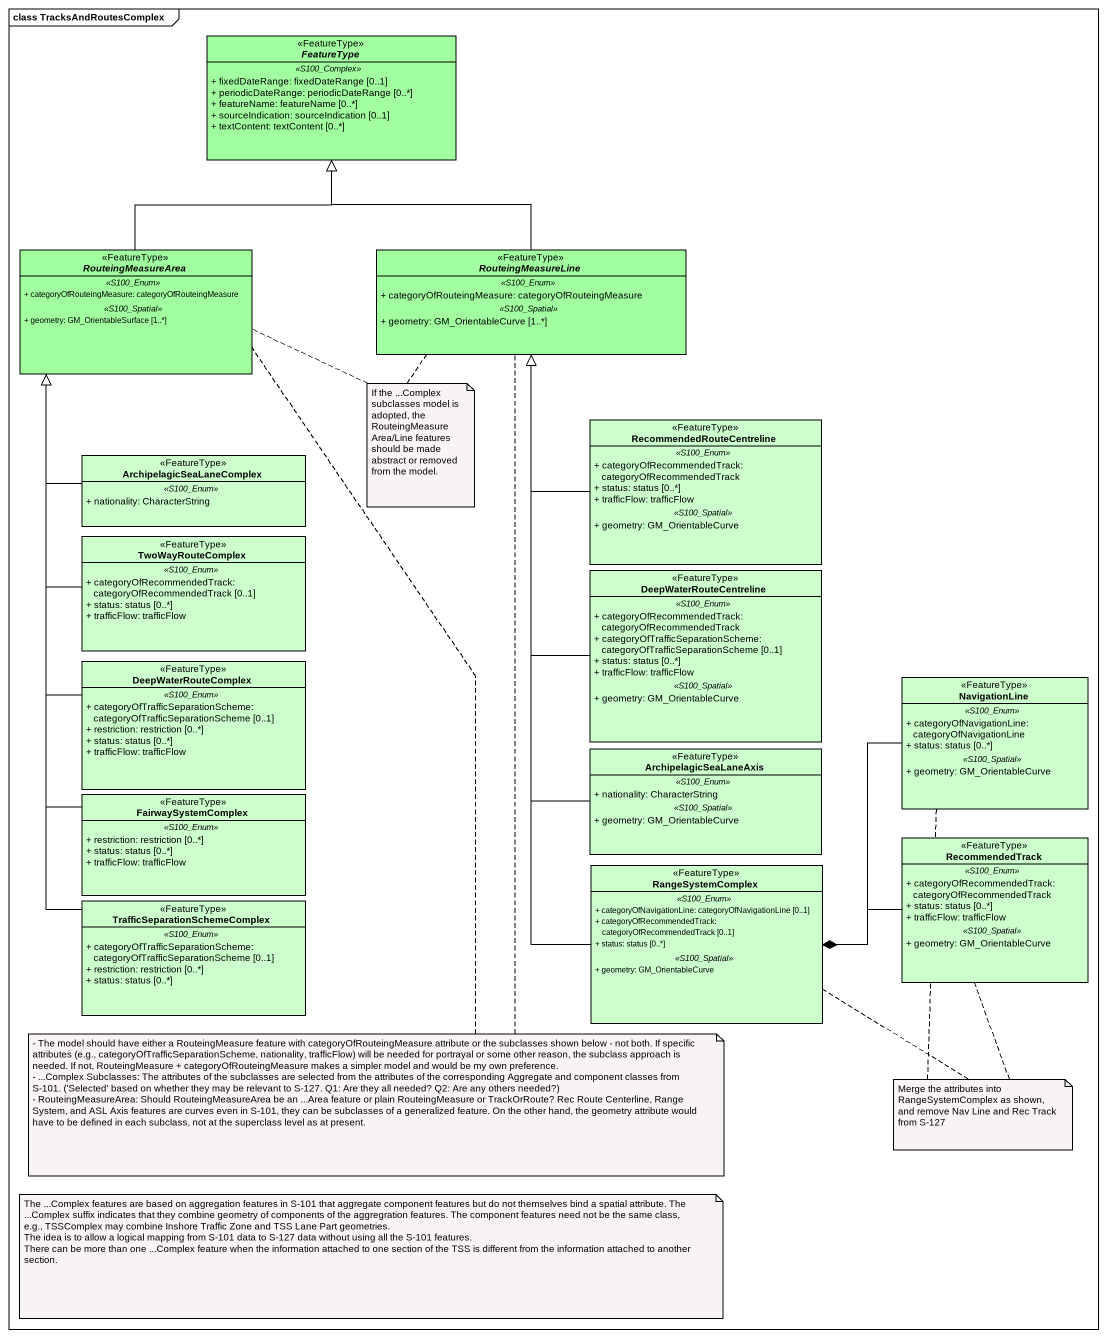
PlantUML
@startuml
mainframe class TracksAndRoutesComplex
hide circle
hide empty members
skinparam classAttributeIconSize 0
abstract class FeatureType <<FeatureType>> #A1FFA0 {
  .. <<S100_Complex>> ..
  + fixedDateRange: fixedDateRange [0..1]
  + periodicDateRange: periodicDateRange [0..*]
  + featureName: featureName [0..*]
  + sourceIndication: sourceIndication [0..1]
  + textContent: textContent [0..*]
}
abstract class RouteingMeasureArea <<FeatureType>> #A1FFA0 {
  .. <<S100_Enum>> ..
  + categoryOfRouteingMeasure: categoryOfRouteingMeasure
  .. <<S100_Spatial>> ..
  + geometry: GM_OrientableSurface [1..*]
}
abstract class RouteingMeasureLine <<FeatureType>> #A1FFA0 {
  .. <<S100_Enum>> ..
  + categoryOfRouteingMeasure: categoryOfRouteingMeasure
  .. <<S100_Spatial>> ..
  + geometry: GM_OrientableCurve [1..*]
}
class RecommendedRouteCentreline <<FeatureType>> #CCFFCC {
  .. <<S100_Enum>> ..
  + categoryOfRecommendedTrack: categoryOfRecommendedTrack
  + status: status [0..*]
  + trafficFlow: trafficFlow
  .. <<S100_Spatial>> ..
  + geometry: GM_OrientableCurve
}
class ArchipelagicSeaLaneComplex <<FeatureType>> #CCFFCC {
  .. <<S100_Enum>> ..
  + nationality: CharacterString
}
class TwoWayRouteComplex <<FeatureType>> #CCFFCC {
  .. <<S100_Enum>> ..
  + categoryOfRecommendedTrack: categoryOfRecommendedTrack [0..1]
  + status: status [0..*]
  + trafficFlow: trafficFlow
}
class DeepWaterRouteCentreline <<FeatureType>> #CCFFCC {
  .. <<S100_Enum>> ..
  + categoryOfRecommendedTrack: categoryOfRecommendedTrack
  + categoryOfTrafficSeparationScheme: categoryOfTrafficSeparationScheme [0..1]
  + status: status [0..*]
  + trafficFlow: trafficFlow
  .. <<S100_Spatial>> ..
  + geometry: GM_OrientableCurve
}
class DeepWaterRouteComplex <<FeatureType>> #CCFFCC {
  .. <<S100_Enum>> ..
  + categoryOfTrafficSeparationScheme: categoryOfTrafficSeparationScheme [0..1]
  + restriction: restriction [0..*]
  + status: status [0..*]
  + trafficFlow: trafficFlow
}
class NavigationLine <<FeatureType>> #CCFFCC {
  .. <<S100_Enum>> ..
  + categoryOfNavigationLine: categoryOfNavigationLine
  + status: status [0..*]
  .. <<S100_Spatial>> ..
  + geometry: GM_OrientableCurve
}
class ArchipelagicSeaLaneAxis <<FeatureType>> #CCFFCC {
  .. <<S100_Enum>> ..
  + nationality: CharacterString
  .. <<S100_Spatial>> ..
  + geometry: GM_OrientableCurve
}
class FairwaySystemComplex <<FeatureType>> #CCFFCC {
  .. <<S100_Enum>> ..
  + restriction: restriction [0..*]
  + status: status [0..*]
  + trafficFlow: trafficFlow
}
class RecommendedTrack <<FeatureType>> #CCFFCC {
  .. <<S100_Enum>> ..
  + categoryOfRecommendedTrack: categoryOfRecommendedTrack
  + status: status [0..*]
  + trafficFlow: trafficFlow
  .. <<S100_Spatial>> ..
  + geometry: GM_OrientableCurve
}
class RangeSystemComplex <<FeatureType>> #CCFFCC {
  .. <<S100_Enum>> ..
  + categoryOfNavigationLine: categoryOfNavigationLine [0..1]
  + categoryOfRecommendedTrack: categoryOfRecommendedTrack [0..1]
  + status: status [0..*]
  .. <<S100_Spatial>> ..
  + geometry: GM_OrientableCurve
}
class "TrafficSeparationSchemeComplex" as TrafficSeparationSchemeCompl <<FeatureType>> #CCFFCC {
  .. <<S100_Enum>> ..
  + categoryOfTrafficSeparationScheme: categoryOfTrafficSeparationScheme [0..1]
  + restriction: restriction [0..*]
  + status: status [0..*]
}
RouteingMeasureArea -up-|> FeatureType
RouteingMeasureLine -up-|> FeatureType
RecommendedRouteCentreline -up-|> RouteingMeasureLine
ArchipelagicSeaLaneComplex -up-|> RouteingMeasureArea
TwoWayRouteComplex -up-|> RouteingMeasureArea
DeepWaterRouteCentreline -up-|> RouteingMeasureLine
DeepWaterRouteComplex -up-|> RouteingMeasureArea
NavigationLine --* RangeSystemComplex
ArchipelagicSeaLaneAxis -up-|> RouteingMeasureLine
FairwaySystemComplex -up-|> RouteingMeasureArea
RecommendedTrack -left-* RangeSystemComplex
RangeSystemComplex -up-|> RouteingMeasureLine
TrafficSeparationSchemeCompl -up-|> RouteingMeasureArea
note as N1
  If the ...Complex subclasses model is adopted, the RouteingMeasureArea/Line features should be made abstract or removed from the model.
end note
N1 .. RouteingMeasureLine
N1 .. RouteingMeasureArea
note as N2
  - The model should have either a RouteingMeasure feature with categoryOfRouteingMeasure attribute or the subclasses shown below - not both. If specific attributes (e.g., categoryOfTrafficSeparationScheme, nationality, trafficFlow) will be needed for portrayal or some other reason, the subclass approach is needed. If not, RouteingMeasure + categoryOfRouteingMeasure makes a simpler model and would be my own preference.
  - ...Complex Subclasses: The attributes of the subclasses are selected from the attributes of the corresponding Aggregate and component classes from S-101. ('Selected' based on whether they may be relevant to S-127. Q1: Are they all needed? Q2: Are any others needed?)
  - RouteingMeasureArea: Should RouteingMeasureArea be an ...Area feature or plain RouteingMeasure or TrackOrRoute? Rec Route Centerline, Range System, and ASL Axis features are curves even in S-101, they can be subclasses of a generalized feature. On the other hand, the geometry attribute would have to be defined in each subclass, not at the superclass level as at present.
end note
N2 .. RouteingMeasureLine
N2 .. RouteingMeasureArea
note as N3
  Merge the attributes into RangeSystemComplex as shown, and remove Nav Line and Rec Track from S-127
end note
N3 .. NavigationLine
N3 .. RecommendedTrack
N3 .. RangeSystemComplex
note as N4
  The ...Complex features are based on aggregation features in S-101 that aggregate component features but do not themselves bind a spatial attribute. The ...Complex suffix indicates that they combine geometry of components of the aggregration features. The component features need not be the same class, e.g., TSSComplex may combine Inshore Traffic Zone and TSS Lane Part geometries.
  The idea is to allow a logical mapping from S-101 data to S-127 data without using all the S-101 features.
  There can be more than one ...Complex feature when the information attached to one section of the TSS is different from the information attached to another section.
end note
@enduml
